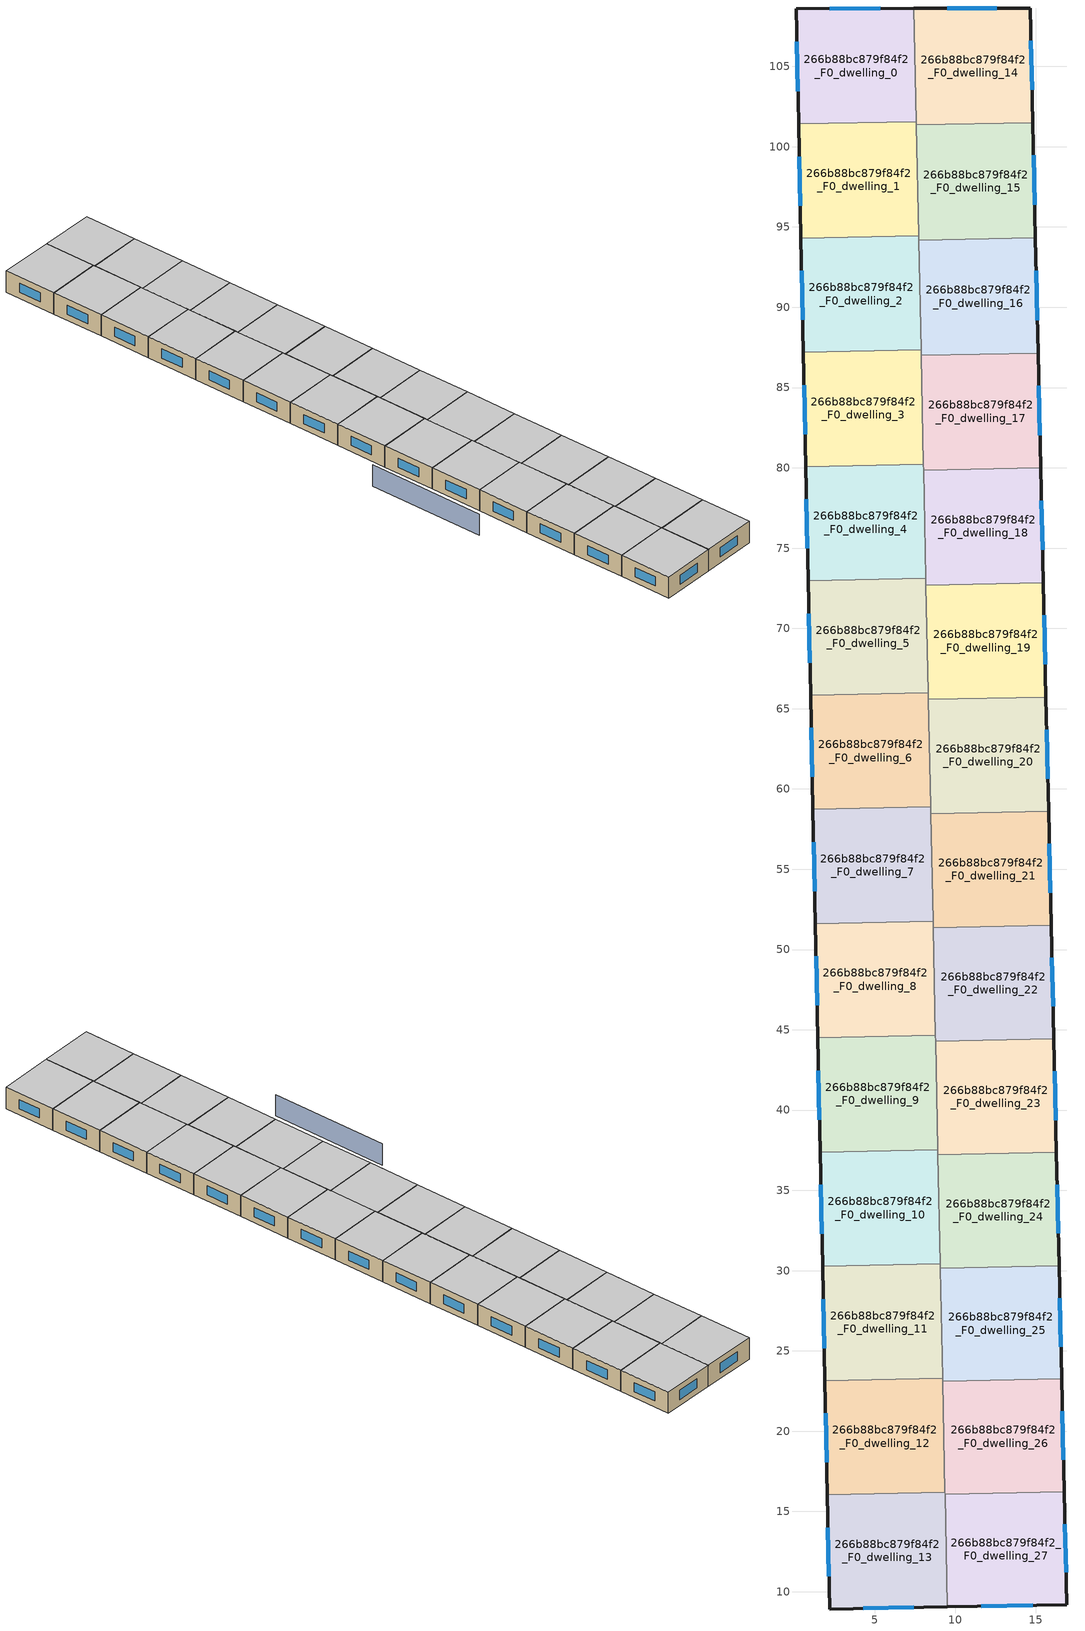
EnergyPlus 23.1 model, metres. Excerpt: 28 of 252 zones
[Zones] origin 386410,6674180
266b88bc879f84f2_F0_dwelling_0
 floor ground (EU_floor_Construction): 7.43,108.62 7.57,101.57 0.24,101.42 0.09,108.6 z0
 wall outside (EU_wall_Construction): 7.43,108.62 0.09,108.6 0.24,101.42 z0:3
 wall to 266b88bc879f84f2_F0_dwelling_14 (EU_wall_Construction): 7.57,101.57 7.43,108.62 z0:3
 wall to 266b88bc879f84f2_F0_dwelling_1 (EU_wall_Construction): 0.24,101.42 7.57,101.57 z0:3
 window (EU_Window_Construction): 5.33,108.61 2.19,108.6 / 0.14,106.55 0.2,103.47 z0.86:2.14
 ceiling to 266b88bc879f84f2_F1_dwelling_0 (EU_floor_Construction): 7.57,101.57 7.43,108.62 0.09,108.6 0.24,101.42 z3
266b88bc879f84f2_F0_dwelling_1
 floor ground (EU_floor_Construction): 7.57,101.57 7.72,94.45 0.39,94.3 0.24,101.42 z0
 wall outside (EU_wall_Construction): 0.24,101.42 0.39,94.3 z0:3
 wall to 266b88bc879f84f2_F0_dwelling_2 (EU_wall_Construction): 0.39,94.3 7.72,94.45 z0:3
 wall to 266b88bc879f84f2_F0_dwelling_15 (EU_wall_Construction): 7.72,94.45 7.58,101.35 z0:3
 wall to 266b88bc879f84f2_F0_dwelling_14 (EU_wall_Construction): 7.58,101.35 7.57,101.57 z0:3
 window (EU_Window_Construction): 0.29,99.38 0.35,96.33 z0.86:2.14
 ceiling to 266b88bc879f84f2_F1_dwelling_1 (EU_floor_Construction): 7.72,94.45 7.57,101.57 0.24,101.42 0.39,94.3 z3
266b88bc879f84f2_F0_dwelling_10
 floor ground (EU_floor_Construction): 8.91,37.53 9.06,30.42 1.73,30.26 1.58,37.38 z0
 wall outside (EU_wall_Construction): 1.58,37.38 1.73,30.26 z0:3
 wall to 266b88bc879f84f2_F0_dwelling_9 (EU_wall_Construction): 8.91,37.53 1.58,37.38 z0:3
 wall to 266b88bc879f84f2_F0_dwelling_11 (EU_wall_Construction): 1.73,30.26 9.06,30.42 z0:3
 wall to 266b88bc879f84f2_F0_dwelling_24 (EU_wall_Construction): 9.06,30.42 8.92,37.2 z0:3
 wall to 266b88bc879f84f2_F0_dwelling_23 (EU_wall_Construction): 8.92,37.2 8.91,37.53 z0:3
 window (EU_Window_Construction): 1.63,35.34 1.69,32.3 z0.86:2.14
 ceiling to 266b88bc879f84f2_F1_dwelling_10 (EU_floor_Construction): 9.06,30.42 8.91,37.53 1.58,37.38 1.73,30.26 z3
266b88bc879f84f2_F0_dwelling_11
 floor ground (EU_floor_Construction): 9.06,30.42 9.21,23.3 1.88,23.15 1.73,30.26 z0
 wall outside (EU_wall_Construction): 1.73,30.26 1.88,23.15 z0:3
 wall to 266b88bc879f84f2_F0_dwelling_12 (EU_wall_Construction): 1.88,23.15 9.21,23.3 z0:3
 wall to 266b88bc879f84f2_F0_dwelling_25 (EU_wall_Construction): 9.21,23.3 9.07,30.14 z0:3
 wall to 266b88bc879f84f2_F0_dwelling_24 (EU_wall_Construction): 9.07,30.14 9.06,30.41 z0:3
 window (EU_Window_Construction): 1.78,28.23 1.84,25.18 z0.86:2.14
 ceiling to 266b88bc879f84f2_F1_dwelling_11 (EU_floor_Construction): 9.21,23.3 9.06,30.42 1.73,30.26 1.88,23.15 z3
266b88bc879f84f2_F0_dwelling_12
 floor ground (EU_floor_Construction): 9.21,23.3 9.36,16.18 2.03,16.03 1.88,23.15 z0
 wall outside (EU_wall_Construction): 1.88,23.15 2.03,16.03 z0:3
 wall to 266b88bc879f84f2_F0_dwelling_13 (EU_wall_Construction): 2.03,16.03 9.36,16.18 z0:3
 wall to 266b88bc879f84f2_F0_dwelling_26 (EU_wall_Construction): 9.36,16.18 9.22,23.1 z0:3
 wall to 266b88bc879f84f2_F0_dwelling_25 (EU_wall_Construction): 9.22,23.1 9.21,23.3 z0:3
 window (EU_Window_Construction): 1.92,21.11 1.99,18.06 z0.86:2.14
 ceiling to 266b88bc879f84f2_F1_dwelling_12 (EU_floor_Construction): 9.36,16.18 9.21,23.3 1.88,23.15 2.03,16.03 z3
266b88bc879f84f2_F0_dwelling_13
 floor ground (EU_floor_Construction): 9.36,16.18 9.36,16.07 9.51,9.06 2.18,8.92 2.03,16.03 z0
 wall outside (EU_wall_Construction): 2.03,16.03 2.18,8.92 9.51,9.06 z0:3
 wall to 266b88bc879f84f2_F0_dwelling_27 (EU_wall_Construction): 9.51,9.06 9.36,16.07 z0:3
 wall to 266b88bc879f84f2_F0_dwelling_26 (EU_wall_Construction): 9.36,16.07 9.36,16.18 z0:3
 window (EU_Window_Construction): 4.27,8.96 7.41,9.02 / 2.07,14 2.14,10.96 z0.86:2.14
 ceiling to 266b88bc879f84f2_F1_dwelling_13 (EU_floor_Construction): 9.51,9.06 9.36,16.07 9.36,16.18 2.03,16.03 2.18,8.92 z3
266b88bc879f84f2_F0_dwelling_14
 floor ground (EU_floor_Construction): 14.67,108.64 14.83,101.5 7.58,101.35 7.43,108.62 z0
 wall outside (EU_wall_Construction): 14.83,101.5 14.67,108.64 7.43,108.62 z0:3
 wall to 266b88bc879f84f2_F0_dwelling_15 (EU_wall_Construction): 7.58,101.35 14.83,101.5 z0:3
 window (EU_Window_Construction): 12.6,108.63 9.5,108.62 / 14.78,103.54 14.71,106.6 z0.86:2.14
 ceiling to 266b88bc879f84f2_F1_dwelling_14 (EU_floor_Construction): 14.83,101.5 14.67,108.64 7.43,108.62 7.58,101.35 z3
266b88bc879f84f2_F0_dwelling_15
 floor ground (EU_floor_Construction): 14.83,101.5 15,94.32 7.73,94.17 7.58,101.35 z0
 wall outside (EU_wall_Construction): 15,94.32 14.83,101.5 z0:3
 wall to 266b88bc879f84f2_F0_dwelling_16 (EU_wall_Construction): 7.73,94.17 15,94.32 z0:3
 wall to 266b88bc879f84f2_F0_dwelling_2 (EU_wall_Construction): 7.72,94.45 7.73,94.17 z0:3
 window (EU_Window_Construction): 14.95,96.37 14.88,99.45 z0.86:2.14
 ceiling to 266b88bc879f84f2_F1_dwelling_15 (EU_floor_Construction): 15,94.32 14.83,101.5 7.58,101.35 7.73,94.17 z3
266b88bc879f84f2_F0_dwelling_16
 floor ground (EU_floor_Construction): 15,94.32 15.16,87.15 7.88,87 7.73,94.17 z0
 wall outside (EU_wall_Construction): 15.16,87.15 15,94.32 z0:3
 wall to 266b88bc879f84f2_F0_dwelling_17 (EU_wall_Construction): 7.88,87 15.16,87.15 z0:3
 wall to 266b88bc879f84f2_F0_dwelling_2 (EU_wall_Construction): 7.73,94.17 7.87,87.34 z0:3
 wall to 266b88bc879f84f2_F0_dwelling_3 (EU_wall_Construction): 7.87,87.34 7.88,87 z0:3
 window (EU_Window_Construction): 15.11,89.2 15.04,92.27 z0.86:2.14
 ceiling to 266b88bc879f84f2_F1_dwelling_16 (EU_floor_Construction): 15.16,87.15 15,94.32 7.73,94.17 7.88,87 z3
266b88bc879f84f2_F0_dwelling_17
 floor ground (EU_floor_Construction): 15.16,87.15 15.32,80 8.03,79.84 7.88,87 z0
 wall outside (EU_wall_Construction): 15.32,80 15.16,87.15 z0:3
 wall to 266b88bc879f84f2_F0_dwelling_18 (EU_wall_Construction): 8.03,79.84 15.32,80 z0:3
 wall to 266b88bc879f84f2_F0_dwelling_3 (EU_wall_Construction): 7.88,87 8.02,80.22 z0:3
 wall to 266b88bc879f84f2_F0_dwelling_4 (EU_wall_Construction): 8.02,80.22 8.03,79.84 z0:3
 window (EU_Window_Construction): 15.28,82.04 15.21,85.11 z0.86:2.14
 ceiling to 266b88bc879f84f2_F1_dwelling_17 (EU_floor_Construction): 15.32,80 15.16,87.15 7.88,87 8.03,79.84 z3
266b88bc879f84f2_F0_dwelling_18
 floor ground (EU_floor_Construction): 15.32,80 15.49,72.85 8.18,72.7 8.03,79.84 z0
 wall outside (EU_wall_Construction): 15.49,72.85 15.32,80 z0:3
 wall to 266b88bc879f84f2_F0_dwelling_19 (EU_wall_Construction): 8.18,72.7 15.49,72.85 z0:3
 wall to 266b88bc879f84f2_F0_dwelling_4 (EU_wall_Construction): 8.03,79.84 8.17,73.11 z0:3
 wall to 266b88bc879f84f2_F0_dwelling_5 (EU_wall_Construction): 8.17,73.11 8.18,72.7 z0:3
 window (EU_Window_Construction): 15.44,74.89 15.37,77.96 z0.86:2.14
 ceiling to 266b88bc879f84f2_F1_dwelling_18 (EU_floor_Construction): 15.49,72.85 15.32,80 8.03,79.84 8.18,72.7 z3
266b88bc879f84f2_F0_dwelling_19
 floor ground (EU_floor_Construction): 15.49,72.85 15.65,65.73 8.33,65.57 8.18,72.7 z0
 wall outside (EU_wall_Construction): 15.65,65.73 15.49,72.85 z0:3
 wall to 266b88bc879f84f2_F0_dwelling_20 (EU_wall_Construction): 8.33,65.57 15.65,65.73 z0:3
 wall to 266b88bc879f84f2_F0_dwelling_5 (EU_wall_Construction): 8.18,72.7 8.32,65.99 z0:3
 wall to 266b88bc879f84f2_F0_dwelling_6 (EU_wall_Construction): 8.32,65.99 8.33,65.57 z0:3
 window (EU_Window_Construction): 15.61,67.76 15.53,70.82 z0.86:2.14
 ceiling to 266b88bc879f84f2_F1_dwelling_19 (EU_floor_Construction): 15.65,65.73 15.49,72.85 8.18,72.7 8.33,65.57 z3
266b88bc879f84f2_F0_dwelling_2
 floor ground (EU_floor_Construction): 7.72,94.45 7.87,87.34 0.54,87.19 0.39,94.3 z0
 wall outside (EU_wall_Construction): 0.39,94.3 0.54,87.19 z0:3
 wall to 266b88bc879f84f2_F0_dwelling_3 (EU_wall_Construction): 0.54,87.19 7.87,87.34 z0:3
 window (EU_Window_Construction): 0.44,92.27 0.5,89.22 z0.86:2.14
 ceiling to 266b88bc879f84f2_F1_dwelling_2 (EU_floor_Construction): 7.87,87.34 7.72,94.45 0.39,94.3 0.54,87.19 z3
266b88bc879f84f2_F0_dwelling_20
 floor ground (EU_floor_Construction): 15.65,65.73 15.82,58.61 8.48,58.46 8.33,65.57 z0
 wall outside (EU_wall_Construction): 15.82,58.61 15.65,65.73 z0:3
 wall to 266b88bc879f84f2_F0_dwelling_21 (EU_wall_Construction): 8.48,58.46 15.82,58.61 z0:3
 wall to 266b88bc879f84f2_F0_dwelling_6 (EU_wall_Construction): 8.33,65.57 8.47,58.88 z0:3
 wall to 266b88bc879f84f2_F0_dwelling_7 (EU_wall_Construction): 8.47,58.88 8.48,58.46 z0:3
 window (EU_Window_Construction): 15.77,60.65 15.7,63.69 z0.86:2.14
 ceiling to 266b88bc879f84f2_F1_dwelling_20 (EU_floor_Construction): 15.82,58.61 15.65,65.73 8.33,65.57 8.48,58.46 z3
266b88bc879f84f2_F0_dwelling_21
 floor ground (EU_floor_Construction): 15.82,58.61 15.98,51.51 8.62,51.36 8.48,58.46 z0
 wall outside (EU_wall_Construction): 15.98,51.51 15.82,58.61 z0:3
 wall to 266b88bc879f84f2_F0_dwelling_22 (EU_wall_Construction): 8.62,51.36 15.98,51.51 z0:3
 wall to 266b88bc879f84f2_F0_dwelling_7 (EU_wall_Construction): 8.48,58.46 8.62,51.76 z0:3
 wall to 266b88bc879f84f2_F0_dwelling_8 (EU_wall_Construction): 8.62,51.76 8.62,51.36 z0:3
 window (EU_Window_Construction): 15.93,53.54 15.86,56.58 z0.86:2.14
 ceiling to 266b88bc879f84f2_F1_dwelling_21 (EU_floor_Construction): 15.98,51.51 15.82,58.61 8.48,58.46 8.62,51.36 z3
266b88bc879f84f2_F0_dwelling_22
 floor ground (EU_floor_Construction): 15.98,51.51 16.14,44.43 8.77,44.27 8.62,51.36 z0
 wall outside (EU_wall_Construction): 16.14,44.43 15.98,51.51 z0:3
 wall to 266b88bc879f84f2_F0_dwelling_23 (EU_wall_Construction): 8.77,44.27 16.14,44.43 z0:3
 wall to 266b88bc879f84f2_F0_dwelling_8 (EU_wall_Construction): 8.62,51.36 8.77,44.65 z0:3
 wall to 266b88bc879f84f2_F0_dwelling_9 (EU_wall_Construction): 8.77,44.65 8.77,44.27 z0:3
 window (EU_Window_Construction): 16.09,46.45 16.02,49.49 z0.86:2.14
 ceiling to 266b88bc879f84f2_F1_dwelling_22 (EU_floor_Construction): 16.14,44.43 15.98,51.51 8.62,51.36 8.77,44.27 z3
266b88bc879f84f2_F0_dwelling_23
 floor ground (EU_floor_Construction): 16.14,44.43 16.3,37.36 8.92,37.2 8.77,44.27 z0
 wall outside (EU_wall_Construction): 16.3,37.36 16.14,44.43 z0:3
 wall to 266b88bc879f84f2_F0_dwelling_24 (EU_wall_Construction): 8.92,37.2 16.3,37.36 z0:3
 wall to 266b88bc879f84f2_F0_dwelling_9 (EU_wall_Construction): 8.77,44.27 8.91,37.53 z0:3
 window (EU_Window_Construction): 16.26,39.38 16.19,42.41 z0.86:2.14
 ceiling to 266b88bc879f84f2_F1_dwelling_23 (EU_floor_Construction): 16.3,37.36 16.14,44.43 8.77,44.27 8.92,37.2 z3
266b88bc879f84f2_F0_dwelling_24
 floor ground (EU_floor_Construction): 16.3,37.36 16.47,30.3 9.07,30.14 8.92,37.2 z0
 wall outside (EU_wall_Construction): 16.47,30.3 16.3,37.36 z0:3
 wall to 266b88bc879f84f2_F0_dwelling_25 (EU_wall_Construction): 9.07,30.14 16.47,30.3 z0:3
 window (EU_Window_Construction): 16.42,32.31 16.35,35.34 z0.86:2.14
 ceiling to 266b88bc879f84f2_F1_dwelling_24 (EU_floor_Construction): 16.47,30.3 16.3,37.36 8.92,37.2 9.07,30.14 z3
266b88bc879f84f2_F0_dwelling_25
 floor ground (EU_floor_Construction): 16.47,30.3 16.63,23.25 9.22,23.1 9.07,30.14 z0
 wall outside (EU_wall_Construction): 16.63,23.25 16.47,30.3 z0:3
 wall to 266b88bc879f84f2_F0_dwelling_26 (EU_wall_Construction): 9.22,23.1 16.63,23.25 z0:3
 window (EU_Window_Construction): 16.58,25.27 16.51,28.29 z0.86:2.14
 ceiling to 266b88bc879f84f2_F1_dwelling_25 (EU_floor_Construction): 16.63,23.25 16.47,30.3 9.07,30.14 9.22,23.1 z3
266b88bc879f84f2_F0_dwelling_26
 floor ground (EU_floor_Construction): 16.63,23.25 16.79,16.22 9.36,16.07 9.22,23.1 z0
 wall outside (EU_wall_Construction): 16.79,16.22 16.63,23.25 z0:3
 wall to 266b88bc879f84f2_F0_dwelling_27 (EU_wall_Construction): 9.36,16.07 16.79,16.22 z0:3
 window (EU_Window_Construction): 16.74,18.23 16.67,21.25 z0.86:2.14
 ceiling to 266b88bc879f84f2_F1_dwelling_26 (EU_floor_Construction): 16.79,16.22 16.63,23.25 9.22,23.1 9.36,16.07 z3
266b88bc879f84f2_F0_dwelling_27
 floor ground (EU_floor_Construction): 16.79,16.22 16.95,9.2 9.51,9.06 9.36,16.07 z0
 wall outside (EU_wall_Construction): 9.51,9.06 16.95,9.2 16.79,16.22 z0:3
 window (EU_Window_Construction): 16.9,11.2 16.83,14.22 / 11.63,9.1 14.82,9.16 z0.86:2.14
 ceiling to 266b88bc879f84f2_F1_dwelling_27 (EU_floor_Construction): 16.95,9.2 16.79,16.22 9.36,16.07 9.51,9.06 z3
266b88bc879f84f2_F0_dwelling_3
 floor ground (EU_floor_Construction): 7.87,87.34 8.02,80.22 0.69,80.07 0.54,87.19 z0
 wall outside (EU_wall_Construction): 0.54,87.19 0.69,80.07 z0:3
 wall to 266b88bc879f84f2_F0_dwelling_4 (EU_wall_Construction): 0.69,80.07 8.02,80.22 z0:3
 window (EU_Window_Construction): 0.58,85.15 0.65,82.1 z0.86:2.14
 ceiling to 266b88bc879f84f2_F1_dwelling_3 (EU_floor_Construction): 8.02,80.22 7.87,87.34 0.54,87.19 0.69,80.07 z3
266b88bc879f84f2_F0_dwelling_4
 floor ground (EU_floor_Construction): 8.02,80.22 8.17,73.11 0.84,72.95 0.69,80.07 z0
 wall outside (EU_wall_Construction): 0.69,80.07 0.84,72.95 z0:3
 wall to 266b88bc879f84f2_F0_dwelling_5 (EU_wall_Construction): 0.84,72.95 8.17,73.11 z0:3
 window (EU_Window_Construction): 0.73,78.04 0.8,74.99 z0.86:2.14
 ceiling to 266b88bc879f84f2_F1_dwelling_4 (EU_floor_Construction): 8.17,73.11 8.02,80.22 0.69,80.07 0.84,72.95 z3
266b88bc879f84f2_F0_dwelling_5
 floor ground (EU_floor_Construction): 8.17,73.11 8.32,65.99 0.99,65.84 0.84,72.95 z0
 wall outside (EU_wall_Construction): 0.84,72.95 0.99,65.84 z0:3
 wall to 266b88bc879f84f2_F0_dwelling_6 (EU_wall_Construction): 0.99,65.84 8.32,65.99 z0:3
 window (EU_Window_Construction): 0.88,70.92 0.95,67.87 z0.86:2.14
 ceiling to 266b88bc879f84f2_F1_dwelling_5 (EU_floor_Construction): 8.32,65.99 8.17,73.11 0.84,72.95 0.99,65.84 z3
266b88bc879f84f2_F0_dwelling_6
 floor ground (EU_floor_Construction): 8.32,65.99 8.47,58.88 1.14,58.72 0.99,65.84 z0
 wall outside (EU_wall_Construction): 0.99,65.84 1.14,58.72 z0:3
 wall to 266b88bc879f84f2_F0_dwelling_7 (EU_wall_Construction): 1.14,58.72 8.47,58.88 z0:3
 window (EU_Window_Construction): 1.03,63.81 1.09,60.76 z0.86:2.14
 ceiling to 266b88bc879f84f2_F1_dwelling_6 (EU_floor_Construction): 8.47,58.88 8.32,65.99 0.99,65.84 1.14,58.72 z3
266b88bc879f84f2_F0_dwelling_7
 floor ground (EU_floor_Construction): 8.47,58.88 8.62,51.76 1.29,51.61 1.14,58.72 z0
 wall outside (EU_wall_Construction): 1.14,58.72 1.29,51.61 z0:3
 wall to 266b88bc879f84f2_F0_dwelling_8 (EU_wall_Construction): 1.29,51.61 8.62,51.76 z0:3
 window (EU_Window_Construction): 1.18,56.69 1.24,53.64 z0.86:2.14
 ceiling to 266b88bc879f84f2_F1_dwelling_7 (EU_floor_Construction): 8.62,51.76 8.47,58.88 1.14,58.72 1.29,51.61 z3
266b88bc879f84f2_F0_dwelling_8
 floor ground (EU_floor_Construction): 8.62,51.76 8.77,44.65 1.43,44.49 1.29,51.61 z0
 wall outside (EU_wall_Construction): 1.29,51.61 1.43,44.49 z0:3
 wall to 266b88bc879f84f2_F0_dwelling_9 (EU_wall_Construction): 1.43,44.49 8.77,44.65 z0:3
 window (EU_Window_Construction): 1.33,49.58 1.39,46.53 z0.86:2.14
 ceiling to 266b88bc879f84f2_F1_dwelling_8 (EU_floor_Construction): 8.77,44.65 8.62,51.76 1.29,51.61 1.43,44.49 z3
266b88bc879f84f2_F0_dwelling_9
 floor ground (EU_floor_Construction): 8.77,44.65 8.91,37.53 1.58,37.38 1.43,44.49 z0
 wall outside (EU_wall_Construction): 1.43,44.49 1.58,37.38 z0:3
 window (EU_Window_Construction): 1.48,42.46 1.54,39.41 z0.86:2.14
 ceiling to 266b88bc879f84f2_F1_dwelling_9 (EU_floor_Construction): 8.91,37.53 8.77,44.65 1.43,44.49 1.58,37.38 z3
shading: -2.59,50.18 -2.26,34.14 z0:3
[Building]
EU S2 Campaign: North Axis=0; Terrain=City; Solar Distribution=FullExterior
[Site:Location]
Helsinki-Vantaa.AP: Latitude=60.317; Longitude=24.963; Time Zone=2; Elevation=54.6
[SizingPeriod:WeatherFileDays]
AnnualSizingPeriod: Begin Month=1; Begin Day of Month=1; End Month=12; End Day of Month=31; Day of Week for Start Day=Monday; Use Weather File Daylight Saving Period=No; Use Weather File Rain and Snow Indicators=No
[MATERIAL]
EU_InternalMass_Material: Roughness=MediumRough; Thickness=0.1; Conductivity=1; Density=1800; Specific Heat=900; Thermal Absorptance=0.9; Solar Absorptance=0.7; Visible Absorptance=0.7
[MATERIAL:NOMASS] Roughness=MediumRough; Thermal Absorptance=0.9; Solar Absorptance=0.7; Visible Absorptance=0.7
Name | Thermal Resistance
EU_wall_NoMass | 1.10183
EU_floor_NoMass | 1.70606
[WINDOWMATERIAL:SIMPLEGLAZINGSYSTEM]
EU_Window_SimpleGlazing: UFactor=3.11035; Solar Heat Gain Coefficient=0.8; Visible Transmittance=0.8
[CONSTRUCTION]
EU_wall_Construction: EU_wall_NoMass
EU_floor_Construction: EU_floor_NoMass
EU_Window_Construction: EU_Window_SimpleGlazing
EU_InternalMass_Construction: EU_InternalMass_Material
[ZONE] Type=1; Multiplier=1; Ceiling Height=autocalculate; Floor Area=autocalculate; Part of Total Floor Area=Yes
Name | Volume
266b88bc879f84f2_F0_dwelling_0 | 156.552
266b88bc879f84f2_F0_dwelling_1; 266b88bc879f84f2_F0_dwelling_9 | 156.528
266b88bc879f84f2_F0_dwelling_10; 266b88bc879f84f2_F0_dwelling_19; 266b88bc879f84f2_F0_dwelling_24; 266b88bc879f84f2_F0_dwelling_5 | 156.549
266b88bc879f84f2_F0_dwelling_11 | 156.54
266b88bc879f84f2_F0_dwelling_12; 266b88bc879f84f2_F0_dwelling_3; 266b88bc879f84f2_F0_dwelling_6; 266b88bc879f84f2_F0_dwelling_7; 266b88bc879f84f2_F0_dwelling_8 | 156.538
266b88bc879f84f2_F0_dwelling_13; 266b88bc879f84f2_F0_dwelling_20; 266b88bc879f84f2_F0_dwelling_26; 266b88bc879f84f2_F0_dwelling_27 | 156.541
266b88bc879f84f2_F0_dwelling_14 | 156.543
266b88bc879f84f2_F0_dwelling_15 | 156.539
266b88bc879f84f2_F0_dwelling_16; 266b88bc879f84f2_F0_dwelling_18 | 156.535
266b88bc879f84f2_F0_dwelling_17 | 156.519
266b88bc879f84f2_F0_dwelling_2 | 156.527
266b88bc879f84f2_F0_dwelling_21 | 156.531
266b88bc879f84f2_F0_dwelling_22 | 156.53
266b88bc879f84f2_F0_dwelling_23 | 156.529
266b88bc879f84f2_F0_dwelling_25 | 156.532
266b88bc879f84f2_F0_dwelling_4 | 156.55
[INTERNALMASS] Construction=EU_InternalMass_Construction
Name | Zone or ZoneList | Surface Area
266b88bc879f84f2_F0_dwelling_0_EU_InternalMass | 266b88bc879f84f2_F0_dwelling_0 | 52.1839
266b88bc879f84f2_F0_dwelling_1_EU_InternalMass | 266b88bc879f84f2_F0_dwelling_1 | 52.1757
266b88bc879f84f2_F0_dwelling_2_EU_InternalMass | 266b88bc879f84f2_F0_dwelling_2 | 52.1757
266b88bc879f84f2_F0_dwelling_3_EU_InternalMass | 266b88bc879f84f2_F0_dwelling_3 | 52.1795
266b88bc879f84f2_F0_dwelling_4_EU_InternalMass | 266b88bc879f84f2_F0_dwelling_4 | 52.1832
266b88bc879f84f2_F0_dwelling_5_EU_InternalMass | 266b88bc879f84f2_F0_dwelling_5 | 52.183
266b88bc879f84f2_F0_dwelling_6_EU_InternalMass | 266b88bc879f84f2_F0_dwelling_6 | 52.1792
266b88bc879f84f2_F0_dwelling_7_EU_InternalMass | 266b88bc879f84f2_F0_dwelling_7 | 52.1795
266b88bc879f84f2_F0_dwelling_8_EU_InternalMass | 266b88bc879f84f2_F0_dwelling_8 | 52.1836
266b88bc879f84f2_F0_dwelling_9_EU_InternalMass | 266b88bc879f84f2_F0_dwelling_9 | 52.1757
266b88bc879f84f2_F0_dwelling_10_EU_InternalMass | 266b88bc879f84f2_F0_dwelling_10 | 52.1831
266b88bc879f84f2_F0_dwelling_11_EU_InternalMass | 266b88bc879f84f2_F0_dwelling_11 | 52.1795
266b88bc879f84f2_F0_dwelling_12_EU_InternalMass | 266b88bc879f84f2_F0_dwelling_12 | 52.1793
266b88bc879f84f2_F0_dwelling_13_EU_InternalMass | 266b88bc879f84f2_F0_dwelling_13 | 52.1815
266b88bc879f84f2_F0_dwelling_14_EU_InternalMass | 266b88bc879f84f2_F0_dwelling_14 | 52.1811
266b88bc879f84f2_F0_dwelling_15_EU_InternalMass | 266b88bc879f84f2_F0_dwelling_15 | 52.1797
266b88bc879f84f2_F0_dwelling_16_EU_InternalMass | 266b88bc879f84f2_F0_dwelling_16 | 52.1784
266b88bc879f84f2_F0_dwelling_17_EU_InternalMass | 266b88bc879f84f2_F0_dwelling_17 | 52.1732
266b88bc879f84f2_F0_dwelling_18_EU_InternalMass | 266b88bc879f84f2_F0_dwelling_18 | 52.1784
266b88bc879f84f2_F0_dwelling_19_EU_InternalMass | 266b88bc879f84f2_F0_dwelling_19 | 52.1831
266b88bc879f84f2_F0_dwelling_20_EU_InternalMass | 266b88bc879f84f2_F0_dwelling_20 | 52.1801
266b88bc879f84f2_F0_dwelling_21_EU_InternalMass | 266b88bc879f84f2_F0_dwelling_21 | 52.1769
266b88bc879f84f2_F0_dwelling_22_EU_InternalMass | 266b88bc879f84f2_F0_dwelling_22 | 52.1767
266b88bc879f84f2_F0_dwelling_23_EU_InternalMass | 266b88bc879f84f2_F0_dwelling_23 | 52.1763
266b88bc879f84f2_F0_dwelling_24_EU_InternalMass | 266b88bc879f84f2_F0_dwelling_24 | 52.1827
266b88bc879f84f2_F0_dwelling_25_EU_InternalMass | 266b88bc879f84f2_F0_dwelling_25 | 52.1778
266b88bc879f84f2_F0_dwelling_26_EU_InternalMass | 266b88bc879f84f2_F0_dwelling_26 | 52.1802
266b88bc879f84f2_F0_dwelling_27_EU_InternalMass | 266b88bc879f84f2_F0_dwelling_27 | 52.1801
[OTHEREQUIPMENT] Fuel Type=Electricity; Design Level Calculation Method=Watts/Area; Power per Zone Floor Area=1; Fraction Latent=0; Fraction Radiant=0; Fraction Lost=0; Carbon Dioxide Generation Rate=0; EndUse Subcategory=EU_Step8_InternalGains
Name | Zone or ZoneList or Space or SpaceList | Schedule
EU_Step8_InternalGain_266b88bc879f84f2_F0_dwelling_0_f000 | 266b88bc879f84f2_F0_dwelling_0 | EU_Step8_GainSchedule_266b88bc879f84f2_F0_dwelling_0_f000
EU_Step8_InternalGain_266b88bc879f84f2_F0_dwelling_1_f000 | 266b88bc879f84f2_F0_dwelling_1 | EU_Step8_GainSchedule_266b88bc879f84f2_F0_dwelling_1_f000
EU_Step8_InternalGain_266b88bc879f84f2_F0_dwelling_2_f000 | 266b88bc879f84f2_F0_dwelling_2 | EU_Step8_GainSchedule_266b88bc879f84f2_F0_dwelling_2_f000
EU_Step8_InternalGain_266b88bc879f84f2_F0_dwelling_3_f000 | 266b88bc879f84f2_F0_dwelling_3 | EU_Step8_GainSchedule_266b88bc879f84f2_F0_dwelling_3_f000
EU_Step8_InternalGain_266b88bc879f84f2_F0_dwelling_4_f000 | 266b88bc879f84f2_F0_dwelling_4 | EU_Step8_GainSchedule_266b88bc879f84f2_F0_dwelling_4_f000
EU_Step8_InternalGain_266b88bc879f84f2_F0_dwelling_5_f000 | 266b88bc879f84f2_F0_dwelling_5 | EU_Step8_GainSchedule_266b88bc879f84f2_F0_dwelling_5_f000
EU_Step8_InternalGain_266b88bc879f84f2_F0_dwelling_6_f000 | 266b88bc879f84f2_F0_dwelling_6 | EU_Step8_GainSchedule_266b88bc879f84f2_F0_dwelling_6_f000
EU_Step8_InternalGain_266b88bc879f84f2_F0_dwelling_7_f000 | 266b88bc879f84f2_F0_dwelling_7 | EU_Step8_GainSchedule_266b88bc879f84f2_F0_dwelling_7_f000
EU_Step8_InternalGain_266b88bc879f84f2_F0_dwelling_8_f000 | 266b88bc879f84f2_F0_dwelling_8 | EU_Step8_GainSchedule_266b88bc879f84f2_F0_dwelling_8_f000
EU_Step8_InternalGain_266b88bc879f84f2_F0_dwelling_9_f000 | 266b88bc879f84f2_F0_dwelling_9 | EU_Step8_GainSchedule_266b88bc879f84f2_F0_dwelling_9_f000
EU_Step8_InternalGain_266b88bc879f84f2_F0_dwelling_10_f000 | 266b88bc879f84f2_F0_dwelling_10 | EU_Step8_GainSchedule_266b88bc879f84f2_F0_dwelling_10_f000
EU_Step8_InternalGain_266b88bc879f84f2_F0_dwelling_11_f000 | 266b88bc879f84f2_F0_dwelling_11 | EU_Step8_GainSchedule_266b88bc879f84f2_F0_dwelling_11_f000
EU_Step8_InternalGain_266b88bc879f84f2_F0_dwelling_12_f000 | 266b88bc879f84f2_F0_dwelling_12 | EU_Step8_GainSchedule_266b88bc879f84f2_F0_dwelling_12_f000
EU_Step8_InternalGain_266b88bc879f84f2_F0_dwelling_13_f000 | 266b88bc879f84f2_F0_dwelling_13 | EU_Step8_GainSchedule_266b88bc879f84f2_F0_dwelling_13_f000
EU_Step8_InternalGain_266b88bc879f84f2_F0_dwelling_14_f000 | 266b88bc879f84f2_F0_dwelling_14 | EU_Step8_GainSchedule_266b88bc879f84f2_F0_dwelling_14_f000
EU_Step8_InternalGain_266b88bc879f84f2_F0_dwelling_15_f000 | 266b88bc879f84f2_F0_dwelling_15 | EU_Step8_GainSchedule_266b88bc879f84f2_F0_dwelling_15_f000
EU_Step8_InternalGain_266b88bc879f84f2_F0_dwelling_16_f000 | 266b88bc879f84f2_F0_dwelling_16 | EU_Step8_GainSchedule_266b88bc879f84f2_F0_dwelling_16_f000
EU_Step8_InternalGain_266b88bc879f84f2_F0_dwelling_17_f000 | 266b88bc879f84f2_F0_dwelling_17 | EU_Step8_GainSchedule_266b88bc879f84f2_F0_dwelling_17_f000
EU_Step8_InternalGain_266b88bc879f84f2_F0_dwelling_18_f000 | 266b88bc879f84f2_F0_dwelling_18 | EU_Step8_GainSchedule_266b88bc879f84f2_F0_dwelling_18_f000
EU_Step8_InternalGain_266b88bc879f84f2_F0_dwelling_19_f000 | 266b88bc879f84f2_F0_dwelling_19 | EU_Step8_GainSchedule_266b88bc879f84f2_F0_dwelling_19_f000
EU_Step8_InternalGain_266b88bc879f84f2_F0_dwelling_20_f000 | 266b88bc879f84f2_F0_dwelling_20 | EU_Step8_GainSchedule_266b88bc879f84f2_F0_dwelling_20_f000
EU_Step8_InternalGain_266b88bc879f84f2_F0_dwelling_21_f000 | 266b88bc879f84f2_F0_dwelling_21 | EU_Step8_GainSchedule_266b88bc879f84f2_F0_dwelling_21_f000
EU_Step8_InternalGain_266b88bc879f84f2_F0_dwelling_22_f000 | 266b88bc879f84f2_F0_dwelling_22 | EU_Step8_GainSchedule_266b88bc879f84f2_F0_dwelling_22_f000
EU_Step8_InternalGain_266b88bc879f84f2_F0_dwelling_23_f000 | 266b88bc879f84f2_F0_dwelling_23 | EU_Step8_GainSchedule_266b88bc879f84f2_F0_dwelling_23_f000
EU_Step8_InternalGain_266b88bc879f84f2_F0_dwelling_24_f000 | 266b88bc879f84f2_F0_dwelling_24 | EU_Step8_GainSchedule_266b88bc879f84f2_F0_dwelling_24_f000
EU_Step8_InternalGain_266b88bc879f84f2_F0_dwelling_25_f000 | 266b88bc879f84f2_F0_dwelling_25 | EU_Step8_GainSchedule_266b88bc879f84f2_F0_dwelling_25_f000
EU_Step8_InternalGain_266b88bc879f84f2_F0_dwelling_26_f000 | 266b88bc879f84f2_F0_dwelling_26 | EU_Step8_GainSchedule_266b88bc879f84f2_F0_dwelling_26_f000
EU_Step8_InternalGain_266b88bc879f84f2_F0_dwelling_27_f000 | 266b88bc879f84f2_F0_dwelling_27 | EU_Step8_GainSchedule_266b88bc879f84f2_F0_dwelling_27_f000
[ZONEVENTILATION:DESIGNFLOWRATE] Schedule=EU_AlwaysOn; Design Flow Rate Calculation Method=AirChanges/Hour; Air Changes per Hour=0.756316; Ventilation Type=Natural; Fan Pressure Rise=0; Fan Total Efficiency=1; Constant Term Coefficient=1; Temperature Term Coefficient=0; Velocity Term Coefficient=0; Velocity Squared Term Coefficient=0; Minimum Indoor Temperature=-100; Maximum Indoor Temperature=100; Delta Temperature=-100; Minimum Outdoor Temperature=-100; Maximum Outdoor Temperature=100; Maximum Wind Speed=40
Name | Zone or ZoneList or Space or SpaceList
EU_ConstantAir_266b88bc879f84f2_F0_dwelling_0 | 266b88bc879f84f2_F0_dwelling_0
EU_ConstantAir_266b88bc879f84f2_F0_dwelling_1 | 266b88bc879f84f2_F0_dwelling_1
EU_ConstantAir_266b88bc879f84f2_F0_dwelling_2 | 266b88bc879f84f2_F0_dwelling_2
EU_ConstantAir_266b88bc879f84f2_F0_dwelling_3 | 266b88bc879f84f2_F0_dwelling_3
EU_ConstantAir_266b88bc879f84f2_F0_dwelling_4 | 266b88bc879f84f2_F0_dwelling_4
EU_ConstantAir_266b88bc879f84f2_F0_dwelling_5 | 266b88bc879f84f2_F0_dwelling_5
EU_ConstantAir_266b88bc879f84f2_F0_dwelling_6 | 266b88bc879f84f2_F0_dwelling_6
EU_ConstantAir_266b88bc879f84f2_F0_dwelling_7 | 266b88bc879f84f2_F0_dwelling_7
EU_ConstantAir_266b88bc879f84f2_F0_dwelling_8 | 266b88bc879f84f2_F0_dwelling_8
EU_ConstantAir_266b88bc879f84f2_F0_dwelling_9 | 266b88bc879f84f2_F0_dwelling_9
EU_ConstantAir_266b88bc879f84f2_F0_dwelling_10 | 266b88bc879f84f2_F0_dwelling_10
EU_ConstantAir_266b88bc879f84f2_F0_dwelling_11 | 266b88bc879f84f2_F0_dwelling_11
EU_ConstantAir_266b88bc879f84f2_F0_dwelling_12 | 266b88bc879f84f2_F0_dwelling_12
EU_ConstantAir_266b88bc879f84f2_F0_dwelling_13 | 266b88bc879f84f2_F0_dwelling_13
EU_ConstantAir_266b88bc879f84f2_F0_dwelling_14 | 266b88bc879f84f2_F0_dwelling_14
EU_ConstantAir_266b88bc879f84f2_F0_dwelling_15 | 266b88bc879f84f2_F0_dwelling_15
EU_ConstantAir_266b88bc879f84f2_F0_dwelling_16 | 266b88bc879f84f2_F0_dwelling_16
EU_ConstantAir_266b88bc879f84f2_F0_dwelling_17 | 266b88bc879f84f2_F0_dwelling_17
EU_ConstantAir_266b88bc879f84f2_F0_dwelling_18 | 266b88bc879f84f2_F0_dwelling_18
EU_ConstantAir_266b88bc879f84f2_F0_dwelling_19 | 266b88bc879f84f2_F0_dwelling_19
EU_ConstantAir_266b88bc879f84f2_F0_dwelling_20 | 266b88bc879f84f2_F0_dwelling_20
EU_ConstantAir_266b88bc879f84f2_F0_dwelling_21 | 266b88bc879f84f2_F0_dwelling_21
EU_ConstantAir_266b88bc879f84f2_F0_dwelling_22 | 266b88bc879f84f2_F0_dwelling_22
EU_ConstantAir_266b88bc879f84f2_F0_dwelling_23 | 266b88bc879f84f2_F0_dwelling_23
EU_ConstantAir_266b88bc879f84f2_F0_dwelling_24 | 266b88bc879f84f2_F0_dwelling_24
EU_ConstantAir_266b88bc879f84f2_F0_dwelling_25 | 266b88bc879f84f2_F0_dwelling_25
EU_ConstantAir_266b88bc879f84f2_F0_dwelling_26 | 266b88bc879f84f2_F0_dwelling_26
EU_ConstantAir_266b88bc879f84f2_F0_dwelling_27 | 266b88bc879f84f2_F0_dwelling_27
[HVACTEMPLATE:THERMOSTAT] Constant Heating Setpoint=20; Constant Cooling Setpoint=50
EU_HeatOnly_266b88bc879f84f2_F0_dwelling_0; EU_HeatOnly_266b88bc879f84f2_F0_dwelling_1; EU_HeatOnly_266b88bc879f84f2_F0_dwelling_2; EU_HeatOnly_266b88bc879f84f2_F0_dwelling_3; EU_HeatOnly_266b88bc879f84f2_F0_dwelling_4; EU_HeatOnly_266b88bc879f84f2_F0_dwelling_5; EU_HeatOnly_266b88bc879f84f2_F0_dwelling_6; EU_HeatOnly_266b88bc879f84f2_F0_dwelling_7; EU_HeatOnly_266b88bc879f84f2_F0_dwelling_8; EU_HeatOnly_266b88bc879f84f2_F0_dwelling_9; EU_HeatOnly_266b88bc879f84f2_F0_dwelling_10; EU_HeatOnly_266b88bc879f84f2_F0_dwelling_11; EU_HeatOnly_266b88bc879f84f2_F0_dwelling_12; EU_HeatOnly_266b88bc879f84f2_F0_dwelling_13; EU_HeatOnly_266b88bc879f84f2_F0_dwelling_14; EU_HeatOnly_266b88bc879f84f2_F0_dwelling_15; EU_HeatOnly_266b88bc879f84f2_F0_dwelling_16; EU_HeatOnly_266b88bc879f84f2_F0_dwelling_17; EU_HeatOnly_266b88bc879f84f2_F0_dwelling_18; EU_HeatOnly_266b88bc879f84f2_F0_dwelling_19; EU_HeatOnly_266b88bc879f84f2_F0_dwelling_20; EU_HeatOnly_266b88bc879f84f2_F0_dwelling_21; EU_HeatOnly_266b88bc879f84f2_F0_dwelling_22; EU_HeatOnly_266b88bc879f84f2_F0_dwelling_23; EU_HeatOnly_266b88bc879f84f2_F0_dwelling_24; EU_HeatOnly_266b88bc879f84f2_F0_dwelling_25; EU_HeatOnly_266b88bc879f84f2_F0_dwelling_26; EU_HeatOnly_266b88bc879f84f2_F0_dwelling_27; EU_HeatOnly_266b88bc879f84f2_F1_dwelling_0; EU_HeatOnly_266b88bc879f84f2_F1_dwelling_1; EU_HeatOnly_266b88bc879f84f2_F1_dwelling_2; EU_HeatOnly_266b88bc879f84f2_F1_dwelling_3; EU_HeatOnly_266b88bc879f84f2_F1_dwelling_4; EU_HeatOnly_266b88bc879f84f2_F1_dwelling_5; EU_HeatOnly_266b88bc879f84f2_F1_dwelling_6; EU_HeatOnly_266b88bc879f84f2_F1_dwelling_7; EU_HeatOnly_266b88bc879f84f2_F1_dwelling_8; EU_HeatOnly_266b88bc879f84f2_F1_dwelling_9; EU_HeatOnly_266b88bc879f84f2_F1_dwelling_10; EU_HeatOnly_266b88bc879f84f2_F1_dwelling_11; EU_HeatOnly_266b88bc879f84f2_F1_dwelling_12; EU_HeatOnly_266b88bc879f84f2_F1_dwelling_13; EU_HeatOnly_266b88bc879f84f2_F1_dwelling_14; EU_HeatOnly_266b88bc879f84f2_F1_dwelling_15; EU_HeatOnly_266b88bc879f84f2_F1_dwelling_16; EU_HeatOnly_266b88bc879f84f2_F1_dwelling_17; EU_HeatOnly_266b88bc879f84f2_F1_dwelling_18; EU_HeatOnly_266b88bc879f84f2_F1_dwelling_19; EU_HeatOnly_266b88bc879f84f2_F1_dwelling_20; EU_HeatOnly_266b88bc879f84f2_F1_dwelling_21; EU_HeatOnly_266b88bc879f84f2_F1_dwelling_22; EU_HeatOnly_266b88bc879f84f2_F1_dwelling_23; EU_HeatOnly_266b88bc879f84f2_F1_dwelling_24; EU_HeatOnly_266b88bc879f84f2_F1_dwelling_25; EU_HeatOnly_266b88bc879f84f2_F1_dwelling_26; EU_HeatOnly_266b88bc879f84f2_F1_dwelling_27; EU_HeatOnly_266b88bc879f84f2_F2_dwelling_0; EU_HeatOnly_266b88bc879f84f2_F2_dwelling_1; EU_HeatOnly_266b88bc879f84f2_F2_dwelling_2; EU_HeatOnly_266b88bc879f84f2_F2_dwelling_3; EU_HeatOnly_266b88bc879f84f2_F2_dwelling_4; EU_HeatOnly_266b88bc879f84f2_F2_dwelling_5; EU_HeatOnly_266b88bc879f84f2_F2_dwelling_6; EU_HeatOnly_266b88bc879f84f2_F2_dwelling_7; EU_HeatOnly_266b88bc879f84f2_F2_dwelling_8; EU_HeatOnly_266b88bc879f84f2_F2_dwelling_9; EU_HeatOnly_266b88bc879f84f2_F2_dwelling_10; EU_HeatOnly_266b88bc879f84f2_F2_dwelling_11; EU_HeatOnly_266b88bc879f84f2_F2_dwelling_12; EU_HeatOnly_266b88bc879f84f2_F2_dwelling_13; EU_HeatOnly_266b88bc879f84f2_F2_dwelling_14; EU_HeatOnly_266b88bc879f84f2_F2_dwelling_15; EU_HeatOnly_266b88bc879f84f2_F2_dwelling_16; EU_HeatOnly_266b88bc879f84f2_F2_dwelling_17; EU_HeatOnly_266b88bc879f84f2_F2_dwelling_18; EU_HeatOnly_266b88bc879f84f2_F2_dwelling_19; EU_HeatOnly_266b88bc879f84f2_F2_dwelling_20; EU_HeatOnly_266b88bc879f84f2_F2_dwelling_21; EU_HeatOnly_266b88bc879f84f2_F2_dwelling_22; EU_HeatOnly_266b88bc879f84f2_F2_dwelling_23; EU_HeatOnly_266b88bc879f84f2_F2_dwelling_24; EU_HeatOnly_266b88bc879f84f2_F2_dwelling_25; EU_HeatOnly_266b88bc879f84f2_F2_dwelling_26; EU_HeatOnly_266b88bc879f84f2_F2_dwelling_27; EU_HeatOnly_266b88bc879f84f2_F3_dwelling_0; EU_HeatOnly_266b88bc879f84f2_F3_dwelling_1; EU_HeatOnly_266b88bc879f84f2_F3_dwelling_2; EU_HeatOnly_266b88bc879f84f2_F3_dwelling_3; EU_HeatOnly_266b88bc879f84f2_F3_dwelling_4; EU_HeatOnly_266b88bc879f84f2_F3_dwelling_5; EU_HeatOnly_266b88bc879f84f2_F3_dwelling_6; EU_HeatOnly_266b88bc879f84f2_F3_dwelling_7; EU_HeatOnly_266b88bc879f84f2_F3_dwelling_8; EU_HeatOnly_266b88bc879f84f2_F3_dwelling_9; EU_HeatOnly_266b88bc879f84f2_F3_dwelling_10; EU_HeatOnly_266b88bc879f84f2_F3_dwelling_11; EU_HeatOnly_266b88bc879f84f2_F3_dwelling_12; EU_HeatOnly_266b88bc879f84f2_F3_dwelling_13; EU_HeatOnly_266b88bc879f84f2_F3_dwelling_14; EU_HeatOnly_266b88bc879f84f2_F3_dwelling_15; EU_HeatOnly_266b88bc879f84f2_F3_dwelling_16; EU_HeatOnly_266b88bc879f84f2_F3_dwelling_17; EU_HeatOnly_266b88bc879f84f2_F3_dwelling_18; EU_HeatOnly_266b88bc879f84f2_F3_dwelling_19; EU_HeatOnly_266b88bc879f84f2_F3_dwelling_20; EU_HeatOnly_266b88bc879f84f2_F3_dwelling_21; EU_HeatOnly_266b88bc879f84f2_F3_dwelling_22; EU_HeatOnly_266b88bc879f84f2_F3_dwelling_23; EU_HeatOnly_266b88bc879f84f2_F3_dwelling_24; EU_HeatOnly_266b88bc879f84f2_F3_dwelling_25; EU_HeatOnly_266b88bc879f84f2_F3_dwelling_26; EU_HeatOnly_266b88bc879f84f2_F3_dwelling_27; EU_HeatOnly_266b88bc879f84f2_F4_dwelling_0; EU_HeatOnly_266b88bc879f84f2_F4_dwelling_1; EU_HeatOnly_266b88bc879f84f2_F4_dwelling_2; EU_HeatOnly_266b88bc879f84f2_F4_dwelling_3; EU_HeatOnly_266b88bc879f84f2_F4_dwelling_4; EU_HeatOnly_266b88bc879f84f2_F4_dwelling_5; EU_HeatOnly_266b88bc879f84f2_F4_dwelling_6; EU_HeatOnly_266b88bc879f84f2_F4_dwelling_7; EU_HeatOnly_266b88bc879f84f2_F4_dwelling_8; EU_HeatOnly_266b88bc879f84f2_F4_dwelling_9; EU_HeatOnly_266b88bc879f84f2_F4_dwelling_10; EU_HeatOnly_266b88bc879f84f2_F4_dwelling_11; EU_HeatOnly_266b88bc879f84f2_F4_dwelling_12; EU_HeatOnly_266b88bc879f84f2_F4_dwelling_13; EU_HeatOnly_266b88bc879f84f2_F4_dwelling_14; EU_HeatOnly_266b88bc879f84f2_F4_dwelling_15; EU_HeatOnly_266b88bc879f84f2_F4_dwelling_16; EU_HeatOnly_266b88bc879f84f2_F4_dwelling_17; EU_HeatOnly_266b88bc879f84f2_F4_dwelling_18; EU_HeatOnly_266b88bc879f84f2_F4_dwelling_19; EU_HeatOnly_266b88bc879f84f2_F4_dwelling_20; EU_HeatOnly_266b88bc879f84f2_F4_dwelling_21; EU_HeatOnly_266b88bc879f84f2_F4_dwelling_22; EU_HeatOnly_266b88bc879f84f2_F4_dwelling_23; EU_HeatOnly_266b88bc879f84f2_F4_dwelling_24
[HVACTEMPLATE:ZONE:IDEALLOADSAIRSYSTEM] System Availability Schedule=EU_AlwaysOn; Maximum Heating Supply Air Temperature=50; Minimum Cooling Supply Air Temperature=13; Maximum Heating Supply Air Humidity Ratio=0.0156; Minimum Cooling Supply Air Humidity Ratio=0.0077; Heating Limit=NoLimit; Cooling Limit=NoLimit; Heating Availability Schedule=EU_AlwaysOn; Cooling Availability Schedule=EU_CoolingOff; Dehumidification Control Type=ConstantSensibleHeatRatio; Cooling Sensible Heat Ratio=0.7; Dehumidification Setpoint=60; Humidification Control Type=None; Humidification Setpoint=30; Outdoor Air Method=None; Outdoor Air Flow Rate per Person=0.00944; Outdoor Air Flow Rate per Zone Floor Area=0; Outdoor Air Flow Rate per Zone=0; Demand Controlled Ventilation Type=None; Outdoor Air Economizer Type=NoEconomizer; Heat Recovery Type=None; Sensible Heat Recovery Effectiveness=0.7; Latent Heat Recovery Effectiveness=0.65
Name | Template Thermostat
266b88bc879f84f2_F0_dwelling_0 | EU_HeatOnly_266b88bc879f84f2_F0_dwelling_0
266b88bc879f84f2_F0_dwelling_1 | EU_HeatOnly_266b88bc879f84f2_F0_dwelling_1
266b88bc879f84f2_F0_dwelling_2 | EU_HeatOnly_266b88bc879f84f2_F0_dwelling_2
266b88bc879f84f2_F0_dwelling_3 | EU_HeatOnly_266b88bc879f84f2_F0_dwelling_3
266b88bc879f84f2_F0_dwelling_4 | EU_HeatOnly_266b88bc879f84f2_F0_dwelling_4
266b88bc879f84f2_F0_dwelling_5 | EU_HeatOnly_266b88bc879f84f2_F0_dwelling_5
266b88bc879f84f2_F0_dwelling_6 | EU_HeatOnly_266b88bc879f84f2_F0_dwelling_6
266b88bc879f84f2_F0_dwelling_7 | EU_HeatOnly_266b88bc879f84f2_F0_dwelling_7
266b88bc879f84f2_F0_dwelling_8 | EU_HeatOnly_266b88bc879f84f2_F0_dwelling_8
266b88bc879f84f2_F0_dwelling_9 | EU_HeatOnly_266b88bc879f84f2_F0_dwelling_9
266b88bc879f84f2_F0_dwelling_10 | EU_HeatOnly_266b88bc879f84f2_F0_dwelling_10
266b88bc879f84f2_F0_dwelling_11 | EU_HeatOnly_266b88bc879f84f2_F0_dwelling_11
266b88bc879f84f2_F0_dwelling_12 | EU_HeatOnly_266b88bc879f84f2_F0_dwelling_12
266b88bc879f84f2_F0_dwelling_13 | EU_HeatOnly_266b88bc879f84f2_F0_dwelling_13
266b88bc879f84f2_F0_dwelling_14 | EU_HeatOnly_266b88bc879f84f2_F0_dwelling_14
266b88bc879f84f2_F0_dwelling_15 | EU_HeatOnly_266b88bc879f84f2_F0_dwelling_15
266b88bc879f84f2_F0_dwelling_16 | EU_HeatOnly_266b88bc879f84f2_F0_dwelling_16
266b88bc879f84f2_F0_dwelling_17 | EU_HeatOnly_266b88bc879f84f2_F0_dwelling_17
266b88bc879f84f2_F0_dwelling_18 | EU_HeatOnly_266b88bc879f84f2_F0_dwelling_18
266b88bc879f84f2_F0_dwelling_19 | EU_HeatOnly_266b88bc879f84f2_F0_dwelling_19
266b88bc879f84f2_F0_dwelling_20 | EU_HeatOnly_266b88bc879f84f2_F0_dwelling_20
266b88bc879f84f2_F0_dwelling_21 | EU_HeatOnly_266b88bc879f84f2_F0_dwelling_21
266b88bc879f84f2_F0_dwelling_22 | EU_HeatOnly_266b88bc879f84f2_F0_dwelling_22
266b88bc879f84f2_F0_dwelling_23 | EU_HeatOnly_266b88bc879f84f2_F0_dwelling_23
266b88bc879f84f2_F0_dwelling_24 | EU_HeatOnly_266b88bc879f84f2_F0_dwelling_24
266b88bc879f84f2_F0_dwelling_25 | EU_HeatOnly_266b88bc879f84f2_F0_dwelling_25
266b88bc879f84f2_F0_dwelling_26 | EU_HeatOnly_266b88bc879f84f2_F0_dwelling_26
266b88bc879f84f2_F0_dwelling_27 | EU_HeatOnly_266b88bc879f84f2_F0_dwelling_27
[SIZING:ZONE] Zone Cooling Design Supply Air Temperature Input Method=SupplyAirTemperature; Zone Cooling Design Supply Air Temperature=13; Zone Heating Design Supply Air Temperature Input Method=SupplyAirTemperature; Zone Heating Design Supply Air Temperature=50; Zone Cooling Design Supply Air Humidity Ratio=0.008; Zone Heating Design Supply Air Humidity Ratio=0.008; Cooling Design Air Flow Method=DesignDay; Cooling Design Air Flow Rate=0; Cooling Minimum Air Flow per Zone Floor Area=0.000762; Cooling Minimum Air Flow=0; Cooling Minimum Air Flow Fraction=0.2; Heating Design Air Flow Method=DesignDay; Heating Design Air Flow Rate=0; Heating Maximum Air Flow per Zone Floor Area=0.002032; Heating Maximum Air Flow=0.141576; Heating Maximum Air Flow Fraction=0.3; Account for Dedicated Outdoor Air System=No; Dedicated Outdoor Air System Control Strategy=NeutralSupplyAir; Dedicated Outdoor Air Low Setpoint Temperature for Design=autosize; Dedicated Outdoor Air High Setpoint Temperature for Design=autosize; Zone Load Sizing Method=Sensible Load Only No Latent Load; Zone Latent Cooling Design Supply Air Humidity Ratio Input Method=HumidityRatioDifference; Zone Cooling Design Supply Air Humidity Ratio Difference=0.005; Zone Latent Heating Design Supply Air Humidity Ratio Input Method=HumidityRatioDifference; Zone Humidification Design Supply Air Humidity Ratio Difference=0.005
266b88bc879f84f2_F0_dwelling_0; 266b88bc879f84f2_F0_dwelling_1; 266b88bc879f84f2_F0_dwelling_2; 266b88bc879f84f2_F0_dwelling_3; 266b88bc879f84f2_F0_dwelling_4; 266b88bc879f84f2_F0_dwelling_5; 266b88bc879f84f2_F0_dwelling_6; 266b88bc879f84f2_F0_dwelling_7; 266b88bc879f84f2_F0_dwelling_8; 266b88bc879f84f2_F0_dwelling_9; 266b88bc879f84f2_F0_dwelling_10; 266b88bc879f84f2_F0_dwelling_11; 266b88bc879f84f2_F0_dwelling_12; 266b88bc879f84f2_F0_dwelling_13; 266b88bc879f84f2_F0_dwelling_14; 266b88bc879f84f2_F0_dwelling_15; 266b88bc879f84f2_F0_dwelling_16; 266b88bc879f84f2_F0_dwelling_17; 266b88bc879f84f2_F0_dwelling_18; 266b88bc879f84f2_F0_dwelling_19; 266b88bc879f84f2_F0_dwelling_20; 266b88bc879f84f2_F0_dwelling_21; 266b88bc879f84f2_F0_dwelling_22; 266b88bc879f84f2_F0_dwelling_23; 266b88bc879f84f2_F0_dwelling_24; 266b88bc879f84f2_F0_dwelling_25; 266b88bc879f84f2_F0_dwelling_26; 266b88bc879f84f2_F0_dwelling_27
[SCHEDULE:CONSTANT]
Name | Hourly Value
EU_AlwaysOn | 1
EU_CoolingOff | 0
[SCHEDULE:FILE] Column Number=1; Rows to Skip at Top=0; Number of Hours of Data=8760; Column Separator=Comma; Interpolate to Timestep=No; Minutes per Item=60; Adjust Schedule for Daylight Savings=Yes
Name | File
EU_Step8_GainSchedule_266b88bc879f84f2_F0_dwelling_0_f000 | ../../schedules/266b88bc879f84f2/266b88bc879f84f2_F0_dwelling_0_f000_gain.csv
EU_Step8_GainSchedule_266b88bc879f84f2_F0_dwelling_1_f000 | ../../schedules/266b88bc879f84f2/266b88bc879f84f2_F0_dwelling_1_f000_gain.csv
EU_Step8_GainSchedule_266b88bc879f84f2_F0_dwelling_2_f000 | ../../schedules/266b88bc879f84f2/266b88bc879f84f2_F0_dwelling_2_f000_gain.csv
EU_Step8_GainSchedule_266b88bc879f84f2_F0_dwelling_3_f000 | ../../schedules/266b88bc879f84f2/266b88bc879f84f2_F0_dwelling_3_f000_gain.csv
EU_Step8_GainSchedule_266b88bc879f84f2_F0_dwelling_4_f000 | ../../schedules/266b88bc879f84f2/266b88bc879f84f2_F0_dwelling_4_f000_gain.csv
EU_Step8_GainSchedule_266b88bc879f84f2_F0_dwelling_5_f000 | ../../schedules/266b88bc879f84f2/266b88bc879f84f2_F0_dwelling_5_f000_gain.csv
EU_Step8_GainSchedule_266b88bc879f84f2_F0_dwelling_6_f000 | ../../schedules/266b88bc879f84f2/266b88bc879f84f2_F0_dwelling_6_f000_gain.csv
EU_Step8_GainSchedule_266b88bc879f84f2_F0_dwelling_7_f000 | ../../schedules/266b88bc879f84f2/266b88bc879f84f2_F0_dwelling_7_f000_gain.csv
EU_Step8_GainSchedule_266b88bc879f84f2_F0_dwelling_8_f000 | ../../schedules/266b88bc879f84f2/266b88bc879f84f2_F0_dwelling_8_f000_gain.csv
EU_Step8_GainSchedule_266b88bc879f84f2_F0_dwelling_9_f000 | ../../schedules/266b88bc879f84f2/266b88bc879f84f2_F0_dwelling_9_f000_gain.csv
EU_Step8_GainSchedule_266b88bc879f84f2_F0_dwelling_10_f000 | ../../schedules/266b88bc879f84f2/266b88bc879f84f2_F0_dwelling_10_f000_gain.csv
EU_Step8_GainSchedule_266b88bc879f84f2_F0_dwelling_11_f000 | ../../schedules/266b88bc879f84f2/266b88bc879f84f2_F0_dwelling_11_f000_gain.csv
EU_Step8_GainSchedule_266b88bc879f84f2_F0_dwelling_12_f000 | ../../schedules/266b88bc879f84f2/266b88bc879f84f2_F0_dwelling_12_f000_gain.csv
EU_Step8_GainSchedule_266b88bc879f84f2_F0_dwelling_13_f000 | ../../schedules/266b88bc879f84f2/266b88bc879f84f2_F0_dwelling_13_f000_gain.csv
EU_Step8_GainSchedule_266b88bc879f84f2_F0_dwelling_14_f000 | ../../schedules/266b88bc879f84f2/266b88bc879f84f2_F0_dwelling_14_f000_gain.csv
EU_Step8_GainSchedule_266b88bc879f84f2_F0_dwelling_15_f000 | ../../schedules/266b88bc879f84f2/266b88bc879f84f2_F0_dwelling_15_f000_gain.csv
EU_Step8_GainSchedule_266b88bc879f84f2_F0_dwelling_16_f000 | ../../schedules/266b88bc879f84f2/266b88bc879f84f2_F0_dwelling_16_f000_gain.csv
EU_Step8_GainSchedule_266b88bc879f84f2_F0_dwelling_17_f000 | ../../schedules/266b88bc879f84f2/266b88bc879f84f2_F0_dwelling_17_f000_gain.csv
EU_Step8_GainSchedule_266b88bc879f84f2_F0_dwelling_18_f000 | ../../schedules/266b88bc879f84f2/266b88bc879f84f2_F0_dwelling_18_f000_gain.csv
EU_Step8_GainSchedule_266b88bc879f84f2_F0_dwelling_19_f000 | ../../schedules/266b88bc879f84f2/266b88bc879f84f2_F0_dwelling_19_f000_gain.csv
EU_Step8_GainSchedule_266b88bc879f84f2_F0_dwelling_20_f000 | ../../schedules/266b88bc879f84f2/266b88bc879f84f2_F0_dwelling_20_f000_gain.csv
EU_Step8_GainSchedule_266b88bc879f84f2_F0_dwelling_21_f000 | ../../schedules/266b88bc879f84f2/266b88bc879f84f2_F0_dwelling_21_f000_gain.csv
EU_Step8_GainSchedule_266b88bc879f84f2_F0_dwelling_22_f000 | ../../schedules/266b88bc879f84f2/266b88bc879f84f2_F0_dwelling_22_f000_gain.csv
EU_Step8_GainSchedule_266b88bc879f84f2_F0_dwelling_23_f000 | ../../schedules/266b88bc879f84f2/266b88bc879f84f2_F0_dwelling_23_f000_gain.csv
EU_Step8_GainSchedule_266b88bc879f84f2_F0_dwelling_24_f000 | ../../schedules/266b88bc879f84f2/266b88bc879f84f2_F0_dwelling_24_f000_gain.csv
EU_Step8_GainSchedule_266b88bc879f84f2_F0_dwelling_25_f000 | ../../schedules/266b88bc879f84f2/266b88bc879f84f2_F0_dwelling_25_f000_gain.csv
EU_Step8_GainSchedule_266b88bc879f84f2_F0_dwelling_26_f000 | ../../schedules/266b88bc879f84f2/266b88bc879f84f2_F0_dwelling_26_f000_gain.csv
EU_Step8_GainSchedule_266b88bc879f84f2_F0_dwelling_27_f000 | ../../schedules/266b88bc879f84f2/266b88bc879f84f2_F0_dwelling_27_f000_gain.csv
